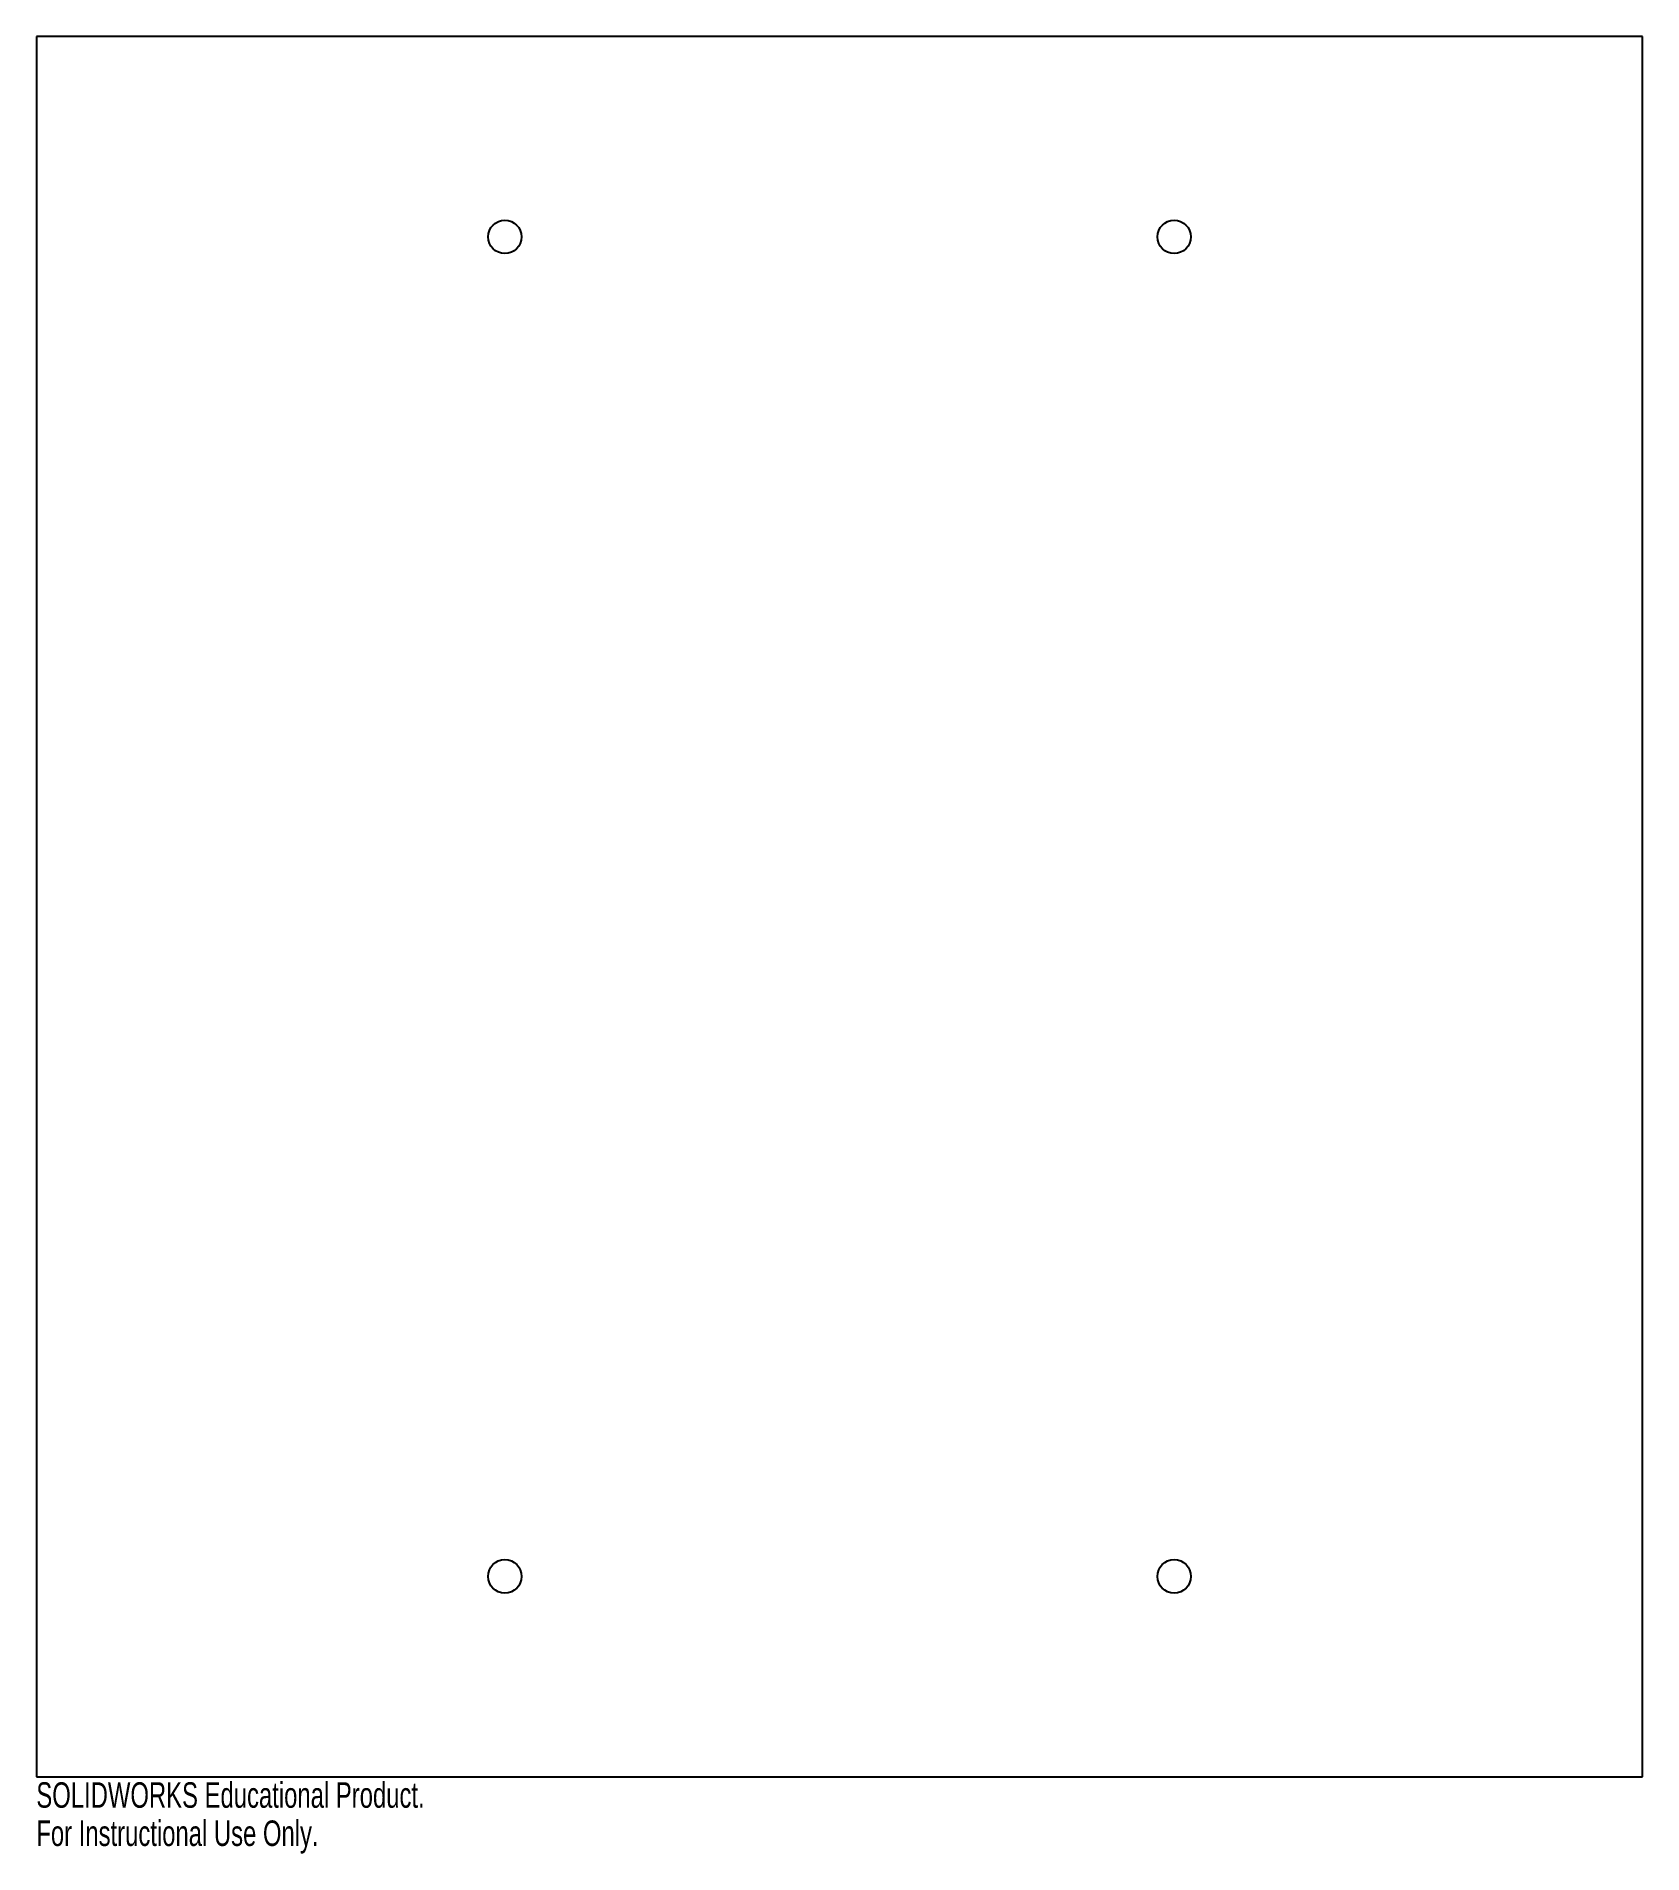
# Model space of a CAD drawing. Header units: millimetres. Extents: x -152 to 152, y -180 to 165.
import ezdxf

# ---------------------------------------------------------------- set-up
doc = ezdxf.new("R2010")
doc.units = ezdxf.units.MM
doc.styles.add('SLDTEXTSTYLE0', font='TXT', dxfattribs={"width": 0.7})

msp = doc.modelspace()

# ---------------------------------------------------------------- linework, layer by layer
at = {"color": 7, "linetype": 'Continuous', "lineweight": 25}
for p, q in [((152.4, 165.1), (-152.4, 165.1)), ((-152.4, 165.1), (-152.4, -165.1)), ((152.4, -165.1), (152.4, 165.1)), ((-152.4, -165.1), (152.4, -165.1))]:
    msp.add_line(p, q, dxfattribs=at)
for centre, radius in [((-63.5, 127.06), 3.17), ((63.5, 127.06), 3.17), ((-63.5, -127.06), 3.18), ((63.5, -127.06), 3.18)]:
    msp.add_circle(centre, radius, dxfattribs=at)

# ---------------------------------------------------------------- texts
at = {"color": 7, "linetype": 'Continuous', "char_height": 4.8336, "attachment_point": 1, "style": 'SLDTEXTSTYLE0'}
for s, insert in [('SOLIDWORKS Educational Product.', (-152.4, -166.12)), ('For Instructional Use Only.', (-152.4, -173.37))]:
    msp.add_mtext(s, dxfattribs=dict(at, insert=insert))

doc.saveas('drawing.dxf')
